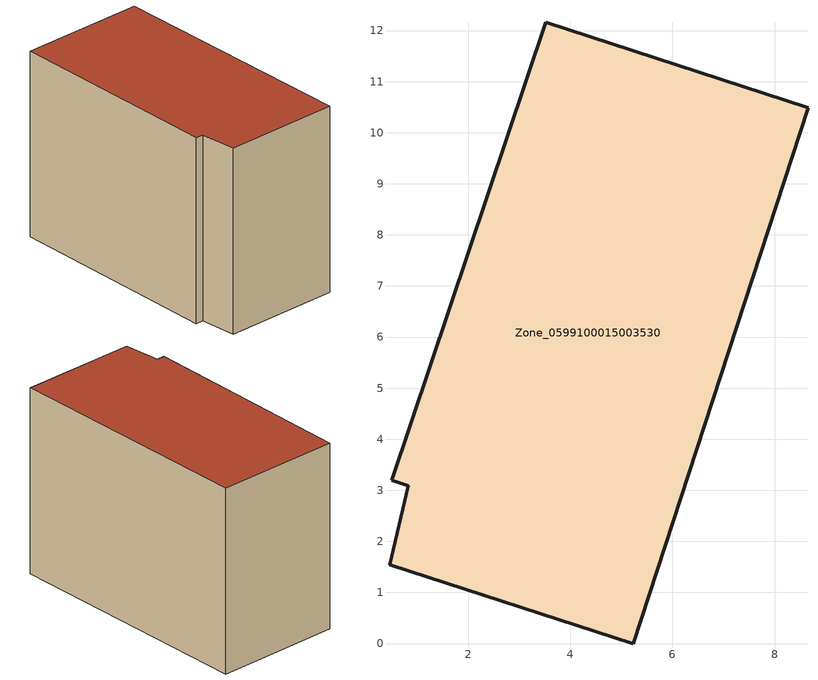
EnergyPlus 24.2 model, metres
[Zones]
Zone_0599100015003530
 floor ground (C_G): 0.46,1.54 0.82,3.09 0.51,3.19 3.52,12.16 8.65,10.49 5.23,0 z0.85
 wall outside (C_F): 8.65,10.49 3.52,12.16 0.51,3.19 0.82,3.09 0.46,1.54 5.23,0 8.65,10.49 z0.85:8.87
 roof outside (C_R): 0.82,3.09 0.46,1.54 5.23,0 8.65,10.49 3.52,12.16 0.51,3.19 z8.87
[BUILDING]
Pand.0599100015003530: North Axis=0; Terrain=City; Loads Convergence Tolerance Value=0.04; Temperature Convergence Tolerance Value=0.4; Solar Distribution=FullExterior; Maximum Number of Warmup Days=25; Minimum Number of Warmup Days=1
[Site:Location]
Rotterdam.The.Hague.AP_ZH_NLD Design_Conditions: Latitude=51.96; Longitude=4.45; Time Zone=1; Elevation=-4.5
[SITE:GROUNDTEMPERATURE:BUILDINGSURFACE]
18, 18, 18, 18, 18, 18, 18, 18, 18, 18, 18, 18
[MATERIAL] Thermal Absorptance=0.9; Solar Absorptance=0.7; Visible Absorptance=0.7
Name | Roughness | Thickness | Conductivity | Density | Specific Heat
G.TI.1965-1974 | MediumSmooth | 0.15 | 0.882353 | 540 | 1210
F.TI.1965-1974 | Rough | 0.3 | 0.697674 | 1920 | 840
R.TI.1965-1974 | MediumRough | 0.2 | 0.232558 | 1500 | 1000
[CONSTRUCTION]
C_G: G.TI.1965-1974
C_F: F.TI.1965-1974
C_R: R.TI.1965-1974
[ZONE]
Zone_0599100015003530: Type=1; Multiplier=1; Ceiling Height=Autocalculate; Volume=Autocalculate; Floor Area=autocalculate; Part of Total Floor Area=Yes
[ZONEINFILTRATION:DESIGNFLOWRATE]
Infil_Zone_0599100015003530: Zone or ZoneList or Space or SpaceList=Zone_0599100015003530; Schedule=AlwaysOn; Design Flow Rate Calculation Method=Flow/Area; Flow Rate per Floor Area=0.003; Constant Term Coefficient=1; Temperature Term Coefficient=0; Velocity Term Coefficient=0; Velocity Squared Term Coefficient=0
[HVACTEMPLATE:ZONE:IDEALLOADSAIRSYSTEM]
Zone_0599100015003530: Maximum Heating Supply Air Temperature=50; Minimum Cooling Supply Air Temperature=13; Maximum Heating Supply Air Humidity Ratio=0.0156; Minimum Cooling Supply Air Humidity Ratio=0.0077; Heating Limit=NoLimit; Cooling Limit=NoLimit; Dehumidification Control Type=ConstantSensibleHeatRatio; Cooling Sensible Heat Ratio=0.7; Dehumidification Setpoint=60; Humidification Control Type=None; Humidification Setpoint=30; Outdoor Air Method=None; Outdoor Air Flow Rate per Person=0.00944; Outdoor Air Flow Rate per Zone Floor Area=0; Outdoor Air Flow Rate per Zone=0; Demand Controlled Ventilation Type=None; Outdoor Air Economizer Type=NoEconomizer; Heat Recovery Type=None; Sensible Heat Recovery Effectiveness=0.7; Latent Heat Recovery Effectiveness=0.65
[ZONECONTROL:THERMOSTAT]
ThermostatControl_Zone_0599100015003530: Zone or ZoneList=Zone_0599100015003530; Control Type Schedule=DualSetpointControlType; Control 1=Thermostat_Zone_0599100015003530; Temperature Difference Between Cutout And Setpoint=0
[THERMOSTATSETPOINT:DUALSETPOINT]
Thermostat_Zone_0599100015003530: Heating Setpoint Temperature Schedule=HeatingSetpoint_Zone_0599100015003530; Cooling Setpoint Temperature Schedule=CoolingSetpoint_Zone_0599100015003530
[SCHEDULE:COMPACT]
HeatingSetpoint_Zone_0599100015003530: Through: 12/31, For: AllDays, Until: 24:00, 21
CoolingSetpoint_Zone_0599100015003530: Through: 12/31, For: AllDays, Until: 24:00, 24
DualSetpointControlType: Through: 12/31, For: AllDays, Until: 24:00, 4
AlwaysOn: Through: 12/31, For: AllDays, Until: 24:00, 1
